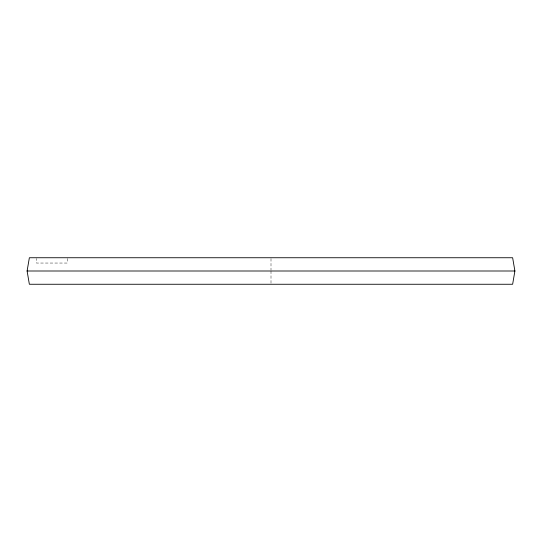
<?xml version="1.0" encoding="UTF-8"?>
<svg xmlns="http://www.w3.org/2000/svg" width="542" height="542" viewBox="0 0 542 542"><rect width="100%" height="100%" fill="white"/><g stroke="black" fill="none" stroke-linecap="round" stroke-linejoin="round"><path stroke-width="0.41" stroke-dasharray="2.71 2.03" d="M271 258.575L271 270.173M271 271L271 283.425M67.255 258.5L67.255 263.046L36.395 263.046L36.395 258.5"/><path stroke-width="0.81" d="M27.1 271L29.363 257.741L512.637 257.741L514.9 271L512.637 284.259L29.363 284.259L27.1 271L514.9 271"/></g></svg>
